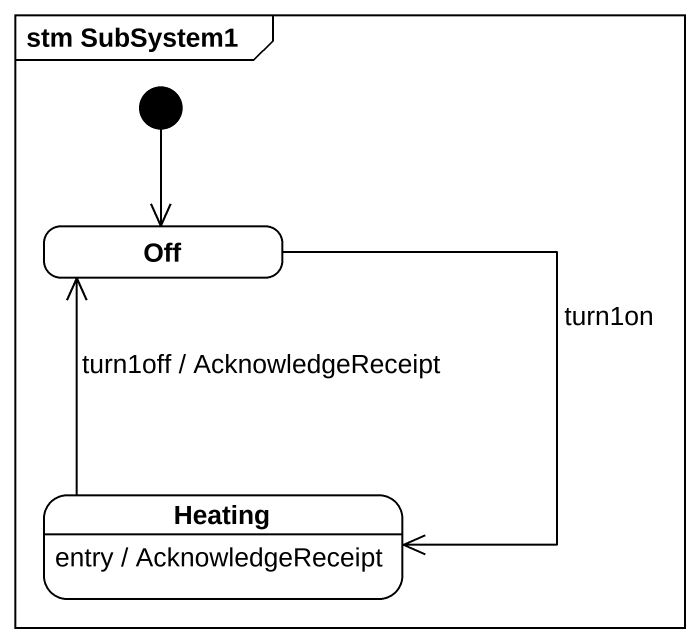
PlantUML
@startuml
mainframe stm SubSystem1
hide empty description
state Off
state Heating
Heating : entry / AcknowledgeReceipt
[*] --> Off
Off --> Heating : turn1on
Heating -up-> Off : turn1off / AcknowledgeReceipt
@enduml
